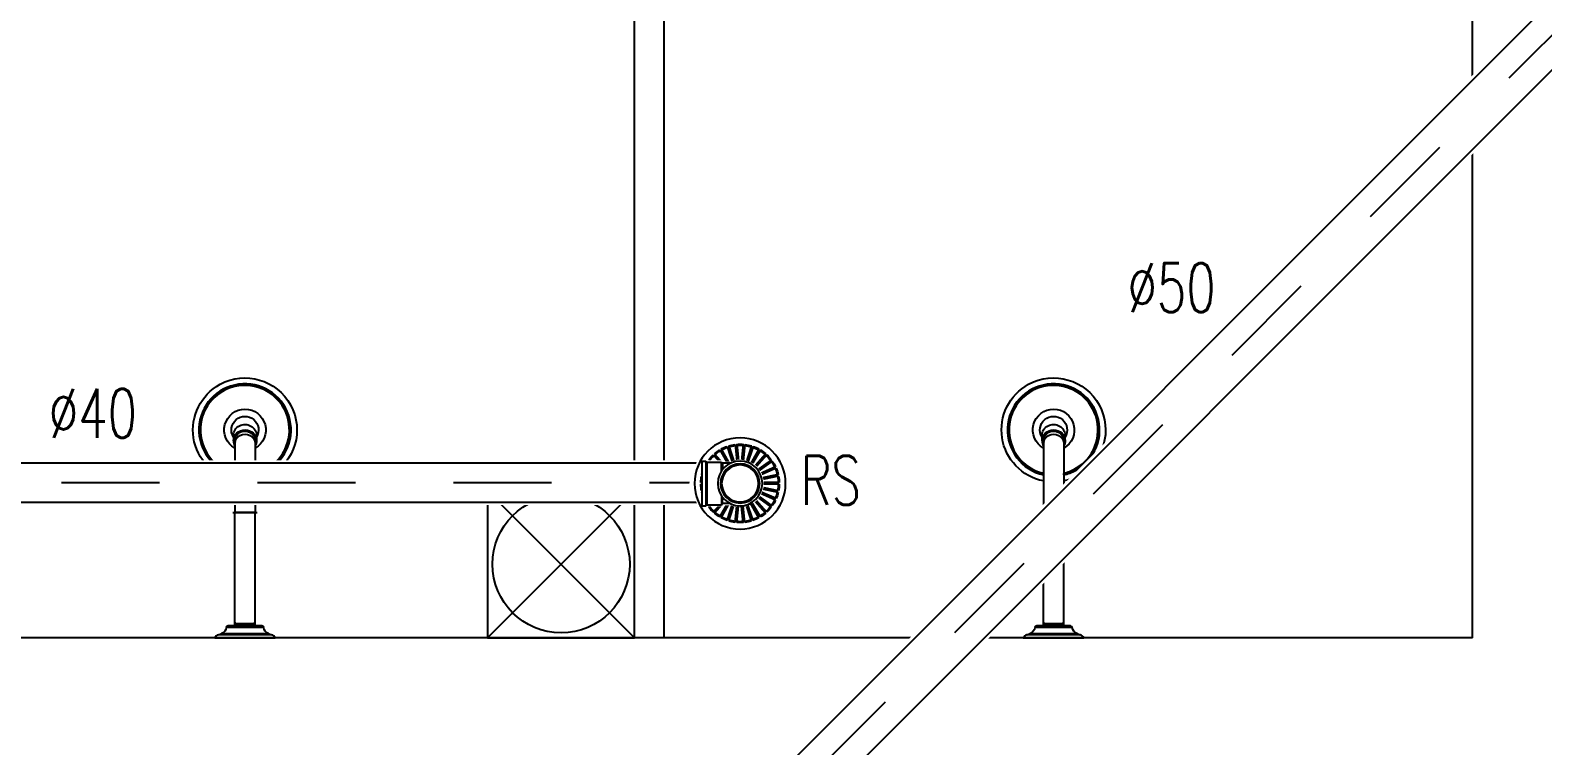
# Model space of a CAD drawing. Header units: inches. Extents: x 542787 to 543192, y 9574025 to 9574373.
# Drawn here: x 542829.23 to 542830.773, y 9574184.125 to 9574184.855 of the extents above; entities that cross this region are included whole.
import ezdxf

# ---------------------------------------------------------------- set-up
doc = ezdxf.new("R2010")
doc.units = ezdxf.units.IN
doc.header["$MEASUREMENT"] = 0
doc.linetypes.add('DASHDOT', pattern=[1, 0.5, -0.25, 0, -0.25])
for name, color, linetype in [('EIXO', 8, 'Continuous'), ('I-ARQ', 8, 'Continuous'), ('I-ESGOTO', 6, 'Continuous'), ('I-NORMO_INST', 4, 'Continuous'), ('TINTERNO', 8, 'Continuous')]:
    doc.layers.add(name, color=color, linetype=linetype)
doc.styles.add('125', font='ROMANS.SHX', dxfattribs={"width": 0.7, "height": 0.25})

# ---------------------------------------------------------------- blocks, each defined once
blk = doc.blocks.new('*U158')
at = {"color": 2}
blk.add_wipeout([(0.0201, 0.0201), (1.4558, -1.4155), (1.4155, -1.4558), (-0.0201, -0.0201)], dxfattribs=at)
for p, q in [((0.0177, 0.0177), (1.4533, -1.418)), ((-0.0177, -0.0177), (1.418, -1.4533))]:
    blk.add_line(p, q)
at = {"layer": 'EIXO', "linetype": 'DASHDOT', "ltscale": 0.01}
blk.add_line((0, 0), (1.4356, -1.4356), dxfattribs=at)
blk = doc.blocks.new('*U160')
at = {"color": 2}
blk.add_wipeout([(0, 0.0228), (1.4504, 0.0228), (1.4504, -0.0228), (0, -0.0228)], dxfattribs=at)
for p, q in [((0, 0.02), (1.4504, 0.02)), ((0, -0.02), (1.4504, -0.02))]:
    blk.add_line(p, q)
at = {"layer": 'EIXO', "linetype": 'DASHDOT', "ltscale": 0.01}
blk.add_line((0, 0), (1.4504, 0), dxfattribs=at)
blk = doc.blocks.new('RSRR')
at = {"color": 8}
for p, q in [((-0.0207, 0.0342), (-0.0107, 0.0169)), ((-0.0193, 0.0351), (-0.0093, 0.0177)), ((-0.0132, 0.0378), (-0.007, 0.0187)), ((-0.0115, 0.0383), (-0.0054, 0.0193)), ((-0.005, 0.0397), (-0.0029, 0.0198)), ((-0.0033, 0.0399), (-0.0012, 0.02)), ((0.0033, 0.0399), (0.0012, 0.02)), ((0.005, 0.0397), (0.0029, 0.0198)), ((0.0116, 0.0383), (0.0054, 0.0193)), ((0.0132, 0.0378), (0.007, 0.0187)), ((0.0193, 0.0351), (0.0093, 0.0177)), ((0.0207, 0.0342), (0.0107, 0.0169)), ((-0.0369, 0.0155), (-0.0186, 0.0074)), ((-0.0362, 0.017), (-0.0179, 0.0089)), ((-0.0329, 0.0228), (-0.0167, 0.0111)), ((-0.0319, 0.0242), (-0.0157, 0.0124)), ((-0.0274, 0.0292), (-0.014, 0.0143)), ((-0.0261, 0.0303), (-0.0127, 0.0154)), ((0.0261, 0.0303), (0.0127, 0.0154)), ((0.0274, 0.0292), (0.014, 0.0143)), ((0.0319, 0.0242), (0.0157, 0.0124)), ((0.0329, 0.0228), (0.0167, 0.0111)), ((0.0362, 0.017), (0.0179, 0.0089)), ((0.0369, 0.0155), (0.0186, 0.0074)), ((-0.04, 0.0009), (-0.02, 0.0009)), ((-0.0393, 0.0075), (-0.0197, 0.0033)), ((-0.0389, 0.0091), (-0.0194, 0.005)), ((0.0389, 0.0091), (0.0194, 0.005)), ((0.0393, 0.0075), (0.0197, 0.0033)), ((0.04, 0.0009), (0.02, 0.0009)), ((-0.04, -0.0009), (-0.02, -0.0009)), ((-0.0393, -0.0075), (-0.0197, -0.0033)), ((-0.0389, -0.0091), (-0.0194, -0.005)), ((-0.0369, -0.0155), (-0.0186, -0.0074)), ((-0.0362, -0.017), (-0.0179, -0.0089)), ((-0.0329, -0.0228), (-0.0167, -0.0111)), ((-0.0319, -0.0242), (-0.0157, -0.0124)), ((-0.0274, -0.0292), (-0.014, -0.0143)), ((-0.0261, -0.0303), (-0.0127, -0.0154)), ((0.0261, -0.0303), (0.0127, -0.0154)), ((0.0274, -0.0292), (0.014, -0.0143)), ((0.0319, -0.0242), (0.0157, -0.0124)), ((0.0329, -0.0228), (0.0167, -0.0111)), ((0.0362, -0.017), (0.0179, -0.0089)), ((0.0369, -0.0155), (0.0186, -0.0074)), ((0.0389, -0.0091), (0.0194, -0.005)), ((0.0393, -0.0075), (0.0197, -0.0033)), ((0.04, -0.0009), (0.02, -0.0009)), ((-0.0207, -0.0342), (-0.0107, -0.0169)), ((-0.0193, -0.0351), (-0.0093, -0.0177)), ((-0.0132, -0.0378), (-0.007, -0.0187)), ((-0.0116, -0.0383), (-0.0054, -0.0193)), ((-0.005, -0.0397), (-0.0029, -0.0198)), ((-0.0033, -0.0399), (-0.0012, -0.02)), ((0.0033, -0.0399), (0.0012, -0.02)), ((0.005, -0.0397), (0.0029, -0.0198)), ((0.0115, -0.0383), (0.0054, -0.0193)), ((0.0132, -0.0378), (0.007, -0.0187)), ((0.0193, -0.0351), (0.0093, -0.0177)), ((0.0207, -0.0342), (0.0107, -0.0169))]:
    blk.add_line(p, q, dxfattribs=at)
blk.add_circle((0, 0), 0.0465)
for radius, start, end in [(0.04, 121.2176, 130.7824), (0.039, 121.2489, 130.7511), (0.04, 109.2176, 118.7824), (0.039, 109.2489, 118.7511), (0.04, 97.2176, 106.7824), (0.039, 97.2489, 106.7511), (0.04, 85.2176, 94.7824), (0.039, 85.2489, 94.7511), (0.039, 73.2489, 82.7511), (0.04, 73.2176, 82.7824), (0.039, 61.2489, 70.7511), (0.04, 61.2176, 70.7824), (0.039, 49.2489, 58.7511), (0.04, 49.2176, 58.7824), (0.04, 157.2176, 166.7824), (0.04, 145.2176, 154.7824), (0.039, 145.2489, 154.7511), (0.04, 133.2176, 142.7824), (0.039, 133.2489, 142.7511), (0.021, 122.3197, 129.6803), (0.02, 122.4358, 129.5642), (0.021, 110.3197, 117.6803), (0.02, 110.4358, 117.5642), (0.021, 98.3197, 105.6803), (0.02, 98.4358, 105.5642), (0.021, 86.3197, 93.6803), (0.02, 86.4358, 93.5642), (0.02, 74.4358, 81.5642), (0.021, 74.3197, 81.6803), (0.02, 62.4358, 69.5642), (0.021, 62.3197, 69.6803), (0.02, 50.4358, 57.5642), (0.021, 50.3197, 57.6803), (0.039, 37.2489, 46.7511), (0.04, 37.2176, 46.7824), (0.039, 25.2489, 34.7511), (0.04, 25.2176, 34.7824), (0.04, 13.2176, 22.7824), (0.04, 169.2176, 178.7824), (0.039, 169.2489, 178.7511), (0.039, 157.2489, 166.7511), (0.021, 170.3197, 177.6803), (0.021, 158.3197, 165.6803), (0.02, 170.4358, 177.5642), (0.02, 158.4358, 165.5642), (0.021, 146.3197, 153.6803), (0.02, 146.4358, 153.5642), (0.021, 134.3197, 141.6803), (0.02, 134.4358, 141.5642), (0.02, 38.4358, 45.5642), (0.021, 38.3197, 45.6803), (0.02, 26.4358, 33.5642), (0.021, 26.3197, 33.6803), (0.02, 14.4358, 21.5642), (0.021, 14.3197, 21.6803), (0.02, 2.4358, 9.5642), (0.021, 2.3197, 9.6803), (0.039, 13.2489, 22.7511), (0.039, 1.2489, 10.7511), (0.04, 1.2176, 10.7824), (0.04, 181.2176, 190.7824), (0.039, 181.2489, 190.7511), (0.04, 193.2176, 202.7824), (0.039, 193.2489, 202.7511), (0.021, 182.3197, 189.6803), (0.021, 194.3197, 201.6803), (0.02, 182.4358, 189.5642), (0.02, 194.4358, 201.5642), (0.021, 206.3197, 213.6803), (0.02, 206.4358, 213.5642), (0.021, 218.3197, 225.6803), (0.02, 218.4358, 225.5642), (0.02, 230.4358, 237.5642), (0.02, 302.4358, 309.5642), (0.02, 314.4358, 321.5642), (0.021, 314.3197, 321.6803), (0.02, 326.4358, 333.5642), (0.021, 326.3197, 333.6803), (0.02, 338.4358, 345.5642), (0.021, 338.3197, 345.6803), (0.02, 350.4358, 357.5642), (0.021, 350.3197, 357.6803), (0.039, 337.2489, 346.7511), (0.04, 337.2176, 346.7824), (0.039, 349.2489, 358.7511), (0.04, 349.2176, 358.7824), (0.04, 205.2176, 214.7824), (0.039, 205.2489, 214.7511), (0.04, 217.2176, 226.7824), (0.039, 217.2489, 226.7511), (0.04, 229.2176, 238.7824), (0.039, 229.2489, 238.7511), (0.021, 230.3197, 237.6803), (0.021, 242.3197, 249.6803), (0.02, 242.4358, 249.5642), (0.021, 254.3197, 261.6803), (0.02, 254.4358, 261.5642), (0.021, 266.3197, 273.6803), (0.02, 266.4358, 273.5642), (0.02, 278.4358, 285.5642), (0.021, 278.3197, 285.6803), (0.02, 290.4358, 297.5642), (0.021, 290.3197, 297.6803), (0.021, 302.3197, 309.6803), (0.039, 301.2489, 310.7511), (0.04, 301.2176, 310.7824), (0.039, 313.2489, 322.7511), (0.04, 313.2176, 322.7824), (0.039, 325.2489, 334.7511), (0.04, 325.2176, 334.7824), (0.04, 241.2176, 250.7824), (0.039, 241.2489, 250.7511), (0.04, 253.2176, 262.7824), (0.039, 253.2489, 262.7511), (0.04, 265.2176, 274.7824), (0.039, 265.2489, 274.7511), (0.039, 277.2489, 286.7511), (0.04, 277.2176, 286.7824), (0.039, 289.2489, 298.7511), (0.04, 289.2176, 298.7824)]:
    blk.add_arc((0, 0), radius, start, end, dxfattribs=at)
at = {"color": 2}
blk.add_wipeout([(-0.0001, 0.0526), (0.0395, 0.0351), (0.0529, -0.003), (0.0331, -0.0412), (-0.001, -0.0514), (-0.0391, -0.0359), (-0.0517, -0.0027), (-0.0406, 0.0369)], dxfattribs=at)
at = {"color": 8}
for p, q in [((-0.0207, 0.0342), (-0.0107, 0.0169)), ((-0.0193, 0.0351), (-0.0093, 0.0177)), ((-0.0132, 0.0378), (-0.007, 0.0187)), ((-0.0115, 0.0383), (-0.0054, 0.0193)), ((-0.005, 0.0397), (-0.0029, 0.0198)), ((-0.0033, 0.0399), (-0.0012, 0.02)), ((0.0033, 0.0399), (0.0012, 0.02)), ((0.005, 0.0397), (0.0029, 0.0198)), ((0.0116, 0.0383), (0.0054, 0.0193)), ((0.0132, 0.0378), (0.007, 0.0187)), ((0.0193, 0.0351), (0.0093, 0.0177)), ((0.0207, 0.0342), (0.0107, 0.0169)), ((-0.0369, 0.0155), (-0.0186, 0.0074)), ((-0.0362, 0.017), (-0.0179, 0.0089)), ((-0.0329, 0.0228), (-0.0167, 0.0111)), ((-0.0319, 0.0242), (-0.0157, 0.0124)), ((-0.0274, 0.0292), (-0.014, 0.0143)), ((-0.0261, 0.0303), (-0.0127, 0.0154)), ((0.0261, 0.0303), (0.0127, 0.0154)), ((0.0274, 0.0292), (0.014, 0.0143)), ((0.0319, 0.0242), (0.0157, 0.0124)), ((0.0329, 0.0228), (0.0167, 0.0111)), ((0.0362, 0.017), (0.0179, 0.0089)), ((0.0369, 0.0155), (0.0186, 0.0074)), ((-0.04, 0.0009), (-0.02, 0.0009)), ((-0.0393, 0.0075), (-0.0197, 0.0033)), ((-0.0389, 0.0091), (-0.0194, 0.005)), ((0.0389, 0.0091), (0.0194, 0.005)), ((0.0393, 0.0075), (0.0197, 0.0033)), ((0.04, 0.0009), (0.02, 0.0009)), ((-0.04, -0.0009), (-0.02, -0.0009)), ((-0.0393, -0.0075), (-0.0197, -0.0033)), ((-0.0389, -0.0091), (-0.0194, -0.005)), ((-0.0369, -0.0155), (-0.0186, -0.0074)), ((-0.0362, -0.017), (-0.0179, -0.0089)), ((-0.0329, -0.0228), (-0.0167, -0.0111)), ((-0.0319, -0.0242), (-0.0157, -0.0124)), ((-0.0274, -0.0292), (-0.014, -0.0143)), ((-0.0261, -0.0303), (-0.0127, -0.0154)), ((0.0261, -0.0303), (0.0127, -0.0154)), ((0.0274, -0.0292), (0.014, -0.0143)), ((0.0319, -0.0242), (0.0157, -0.0124)), ((0.0329, -0.0228), (0.0167, -0.0111)), ((0.0362, -0.017), (0.0179, -0.0089)), ((0.0369, -0.0155), (0.0186, -0.0074)), ((0.0389, -0.0091), (0.0194, -0.005)), ((0.0393, -0.0075), (0.0197, -0.0033)), ((0.04, -0.0009), (0.02, -0.0009)), ((-0.0207, -0.0342), (-0.0107, -0.0169)), ((-0.0193, -0.0351), (-0.0093, -0.0177)), ((-0.0132, -0.0378), (-0.007, -0.0187)), ((-0.0116, -0.0383), (-0.0054, -0.0193)), ((-0.005, -0.0397), (-0.0029, -0.0198)), ((-0.0033, -0.0399), (-0.0012, -0.02)), ((0.0033, -0.0399), (0.0012, -0.02)), ((0.005, -0.0397), (0.0029, -0.0198)), ((0.0115, -0.0383), (0.0054, -0.0193)), ((0.0132, -0.0378), (0.007, -0.0187)), ((0.0193, -0.0351), (0.0093, -0.0177)), ((0.0207, -0.0342), (0.0107, -0.0169))]:
    blk.add_line(p, q, dxfattribs=at)
blk.add_circle((0, 0), 0.0465)
for radius, start, end in [(0.04, 121.2176, 130.7824), (0.039, 121.2489, 130.7511), (0.04, 109.2176, 118.7824), (0.039, 109.2489, 118.7511), (0.04, 97.2176, 106.7824), (0.039, 97.2489, 106.7511), (0.04, 85.2176, 94.7824), (0.039, 85.2489, 94.7511), (0.039, 73.2489, 82.7511), (0.04, 73.2176, 82.7824), (0.039, 61.2489, 70.7511), (0.04, 61.2176, 70.7824), (0.039, 49.2489, 58.7511), (0.04, 49.2176, 58.7824), (0.04, 157.2176, 166.7824), (0.04, 145.2176, 154.7824), (0.039, 145.2489, 154.7511), (0.04, 133.2176, 142.7824), (0.039, 133.2489, 142.7511), (0.021, 122.3197, 129.6803), (0.02, 122.4358, 129.5642), (0.021, 110.3197, 117.6803), (0.02, 110.4358, 117.5642), (0.021, 98.3197, 105.6803), (0.02, 98.4358, 105.5642), (0.021, 86.3197, 93.6803), (0.02, 86.4358, 93.5642), (0.02, 74.4358, 81.5642), (0.021, 74.3197, 81.6803), (0.02, 62.4358, 69.5642), (0.021, 62.3197, 69.6803), (0.02, 50.4358, 57.5642), (0.021, 50.3197, 57.6803), (0.039, 37.2489, 46.7511), (0.04, 37.2176, 46.7824), (0.039, 25.2489, 34.7511), (0.04, 25.2176, 34.7824), (0.04, 13.2176, 22.7824), (0.04, 169.2176, 178.7824), (0.039, 169.2489, 178.7511), (0.039, 157.2489, 166.7511), (0.021, 170.3197, 177.6803), (0.021, 158.3197, 165.6803), (0.02, 170.4358, 177.5642), (0.02, 158.4358, 165.5642), (0.021, 146.3197, 153.6803), (0.02, 146.4358, 153.5642), (0.021, 134.3197, 141.6803), (0.02, 134.4358, 141.5642), (0.02, 38.4358, 45.5642), (0.021, 38.3197, 45.6803), (0.02, 26.4358, 33.5642), (0.021, 26.3197, 33.6803), (0.02, 14.4358, 21.5642), (0.021, 14.3197, 21.6803), (0.02, 2.4358, 9.5642), (0.021, 2.3197, 9.6803), (0.039, 13.2489, 22.7511), (0.039, 1.2489, 10.7511), (0.04, 1.2176, 10.7824), (0.04, 181.2176, 190.7824), (0.039, 181.2489, 190.7511), (0.04, 193.2176, 202.7824), (0.039, 193.2489, 202.7511), (0.021, 182.3197, 189.6803), (0.021, 194.3197, 201.6803), (0.02, 182.4358, 189.5642), (0.02, 194.4358, 201.5642), (0.021, 206.3197, 213.6803), (0.02, 206.4358, 213.5642), (0.021, 218.3197, 225.6803), (0.02, 218.4358, 225.5642), (0.02, 230.4358, 237.5642), (0.02, 302.4358, 309.5642), (0.02, 314.4358, 321.5642), (0.021, 314.3197, 321.6803), (0.02, 326.4358, 333.5642), (0.021, 326.3197, 333.6803), (0.02, 338.4358, 345.5642), (0.021, 338.3197, 345.6803), (0.02, 350.4358, 357.5642), (0.021, 350.3197, 357.6803), (0.039, 337.2489, 346.7511), (0.04, 337.2176, 346.7824), (0.039, 349.2489, 358.7511), (0.04, 349.2176, 358.7824), (0.04, 205.2176, 214.7824), (0.039, 205.2489, 214.7511), (0.04, 217.2176, 226.7824), (0.039, 217.2489, 226.7511), (0.04, 229.2176, 238.7824), (0.039, 229.2489, 238.7511), (0.021, 230.3197, 237.6803), (0.021, 242.3197, 249.6803), (0.02, 242.4358, 249.5642), (0.021, 254.3197, 261.6803), (0.02, 254.4358, 261.5642), (0.021, 266.3197, 273.6803), (0.02, 266.4358, 273.5642), (0.02, 278.4358, 285.5642), (0.021, 278.3197, 285.6803), (0.02, 290.4358, 297.5642), (0.021, 290.3197, 297.6803), (0.021, 302.3197, 309.6803), (0.039, 301.2489, 310.7511), (0.04, 301.2176, 310.7824), (0.039, 313.2489, 322.7511), (0.04, 313.2176, 322.7824), (0.039, 325.2489, 334.7511), (0.04, 325.2176, 334.7824), (0.04, 241.2176, 250.7824), (0.039, 241.2489, 250.7511), (0.04, 253.2176, 262.7824), (0.039, 253.2489, 262.7511), (0.04, 265.2176, 274.7824), (0.039, 265.2489, 274.7511), (0.039, 277.2489, 286.7511), (0.04, 277.2176, 286.7824), (0.039, 289.2489, 298.7511), (0.04, 289.2176, 298.7824)]:
    blk.add_arc((0, 0), radius, start, end, dxfattribs=at)
blk = doc.blocks.new('J9040')
at = {"color": 2}
blk.add_wipeout([(0.0171, 0.0222), (0.0183, 0.0234), (0.0333, 0.0234), (0.0343, 0.0244), (0.039, 0.0244), (0.039, -0.0244), (0.0343, -0.0244), (0.0333, -0.0234), (0.0183, -0.0234), (0.0171, -0.0222), (0.0101, -0.0222), (0.0049, -0.0239), (-0.0057, -0.0237), (-0.0159, -0.0185), (-0.0209, -0.0126), (-0.024, -0.0041), (-0.0242, 0.0027), (-0.0222, 0.01), (-0.0174, 0.0171), (-0.0132, 0.0205), (-0.0048, 0.0239), (0.0022, 0.0243), (0.0101, 0.0222)], dxfattribs=at)
for p, q in [((0.0098, 0.0206), (0.0178, 0.0206)), ((0.019, 0.0218), (0.0178, 0.0206)), ((0.0178, 0.0206), (0.0178, 0.0143)), ((0.019, 0.0126), (0.019, 0.0218)), ((0.034, 0.0218), (0.019, 0.0218)), ((0.035, 0.0228), (0.034, 0.0218)), ((0.039, 0.0228), (0.035, 0.0228)), ((0.035, 0.0228), (0.035, -0.0228)), ((0.039, 0.0228), (0.039, -0.0228)), ((0.0178, -0.0206), (0.0178, -0.0143)), ((0.019, -0.0126), (0.019, -0.0218)), ((0.0098, -0.0206), (0.0178, -0.0206)), ((0.019, -0.0218), (0.0178, -0.0206)), ((0.034, -0.0218), (0.019, -0.0218)), ((0.035, -0.0228), (0.034, -0.0218)), ((0.039, -0.0228), (0.035, -0.0228))]:
    blk.add_line(p, q)
for radius in [0.0228, 0.02]:
    blk.add_circle((0, 0), radius)
at = {"layer": 'TINTERNO'}
blk.add_line((0.034, 0.0218), (0.034, -0.0218), dxfattribs=at)
blk.add_circle((0, 0), 0.0188, dxfattribs=at)

msp = doc.modelspace()

# ---------------------------------------------------------------- linework, layer by layer
at = {"layer": 'I-ARQ'}
for p, q in [((542830.7015, 9574184.2351), (542830.7015, 9574185.6351)), ((542829.8465, 9574184.2351), (542829.8465, 9574185.5951)), ((542829.8765, 9574184.2351), (542829.8765, 9574185.5951)), ((542829.6965, 9574184.3851), (542829.6965, 9574184.2351)), ((542829.8465, 9574184.3851), (542829.6965, 9574184.3851)), ((542829.8465, 9574184.3851), (542829.6965, 9574184.2351)), ((542829.8465, 9574184.2351), (542829.6965, 9574184.3851)), ((542829.8465, 9574184.2351), (542829.8465, 9574184.3851)), ((542830.7015, 9574184.2351), (542828.2265, 9574184.2351)), ((542829.6965, 9574184.2351), (542829.8465, 9574184.2351))]:
    msp.add_line(p, q, dxfattribs=at)
for points in [[(542829.4386, 9574184.395, -0.700978), (542829.4235, 9574184.4936, -1), (542829.4744, 9574184.4005, -0.07613), (542829.4593, 9574184.395)], [(542829.4593, 9574184.4012, 0.06962), (542829.4715, 9574184.4058, 5.480122), (542829.4386, 9574184.4012)], [(542830.2636, 9574184.395, -0.700978), (542830.2485, 9574184.4936, -1), (542830.2994, 9574184.4005, -0.07613), (542830.2843, 9574184.395)], [(542830.2843, 9574184.4012, 0.06962), (542830.2965, 9574184.4058, 5.480122), (542830.2636, 9574184.4012)], [(542829.4386, 9574184.4286, -3.836175), (542829.4593, 9574184.4286)], [(542829.4372, 9574184.4397, -1.802734), (542829.4607, 9574184.4397)], [(542830.2636, 9574184.4286, -3.836175), (542830.2843, 9574184.4286)], [(542830.2622, 9574184.4397, -1.802734), (542830.2857, 9574184.4397)], [(542829.4299, 9574184.2454, -0.280777), (542829.425, 9574184.2393)], [(542829.4681, 9574184.2454, 0.377188), (542829.4661, 9574184.2471), (542829.4319, 9574184.2471, 0.377188), (542829.4299, 9574184.2454)], [(542829.4729, 9574184.2393, -0.280777), (542829.4681, 9574184.2454)], [(542830.2549, 9574184.2454, -0.280777), (542830.25, 9574184.2393)], [(542830.2931, 9574184.2454, 0.377188), (542830.2911, 9574184.2471), (542830.2569, 9574184.2471, 0.377188), (542830.2549, 9574184.2454)], [(542830.2979, 9574184.2393, -0.280777), (542830.2931, 9574184.2454)]]:
    msp.add_lwpolyline(points, format="xyb", dxfattribs=at)
at = {"layer": 'I-ARQ', "ltscale": 0.06322}
for points in [[(542829.4593, 9574184.4012), (542829.4593, 9574184.4026, 0.067971), (542829.4709, 9574184.407, 5.429636), (542829.4386, 9574184.4026)], [(542829.4593, 9574184.4286), (542829.4593, 9574184.4029, 0.067551), (542829.4707, 9574184.4073, 5.416932), (542829.4386, 9574184.4029)], [(542830.2843, 9574184.4012), (542830.2843, 9574184.4026, 0.067971), (542830.2959, 9574184.407, 5.429636), (542830.2636, 9574184.4026)], [(542830.2843, 9574184.4286), (542830.2843, 9574184.4029, 0.067551), (542830.2957, 9574184.4073, 5.416932), (542830.2636, 9574184.4029)]]:
    msp.add_lwpolyline(points, format="xyb", dxfattribs=at)
at = {"layer": 'I-ARQ', "ltscale": 0.067122}
for points in [[(542829.4372, 9574184.4415), (542829.4372, 9574184.436, 0.128945), (542829.4386, 9574184.4308)], [(542830.2622, 9574184.4415), (542830.2622, 9574184.436, 0.128945), (542830.2636, 9574184.4308)]]:
    msp.add_lwpolyline(points, format="xyb", dxfattribs=at)
at = {"layer": 'I-ARQ', "ltscale": 0.067121}
for points in [[(542829.4607, 9574184.4397), (542829.4607, 9574184.4415)], [(542829.4607, 9574184.4361), (542829.4607, 9574184.4397)], [(542830.2857, 9574184.4397), (542830.2857, 9574184.4415)], [(542830.2857, 9574184.4361), (542830.2857, 9574184.4397)]]:
    msp.add_lwpolyline(points, dxfattribs=at)
at = {"layer": 'I-ARQ', "ltscale": 0.06322}
for points in [[(542829.4386, 9574184.438), (542829.4386, 9574184.4286)], [(542829.4386, 9574184.4286), (542829.4386, 9574184.395)], [(542829.4593, 9574184.438), (542829.4593, 9574184.4286)], [(542830.2636, 9574184.438), (542830.2636, 9574184.4286)], [(542830.2636, 9574184.4286), (542830.2636, 9574184.395)], [(542830.2843, 9574184.438), (542830.2843, 9574184.4286)], [(542829.4386, 9574184.395), (542829.4386, 9574184.3627)], [(542829.4593, 9574184.4012), (542829.4593, 9574184.395)], [(542829.4593, 9574184.395), (542829.4593, 9574184.3627)], [(542830.2636, 9574184.395), (542830.2636, 9574184.3627)], [(542830.2843, 9574184.4012), (542830.2843, 9574184.395)], [(542830.2843, 9574184.395), (542830.2843, 9574184.3627)]]:
    msp.add_lwpolyline(points, dxfattribs=at)
at = {"layer": 'I-ARQ', "linetype": 'DASHDOT', "ltscale": 0.30975}
for points in [[(542829.4366, 9574184.3627), (542829.4614, 9574184.3627)], [(542830.2616, 9574184.3627), (542830.2864, 9574184.3627)]]:
    msp.add_lwpolyline(points, dxfattribs=at)
at = {"layer": 'I-ARQ'}
for points in [[(542829.4386, 9574184.2471), (542829.4386, 9574184.3627)], [(542829.4593, 9574184.2471), (542829.4593, 9574184.3627)], [(542830.2636, 9574184.2471), (542830.2636, 9574184.3627)], [(542830.2843, 9574184.2471), (542830.2843, 9574184.3627)]]:
    msp.add_lwpolyline(points, dxfattribs=at)
at = {"layer": 'I-ARQ', "ltscale": 0.258125}
for points in [[(542829.4593, 9574184.3627), (542829.4386, 9574184.3627)], [(542830.2843, 9574184.3627), (542830.2636, 9574184.3627)]]:
    msp.add_lwpolyline(points, dxfattribs=at)
at = {"layer": 'I-ARQ'}
for points in [[(542829.4761, 9574184.2381), (542829.4218, 9574184.2381), (542829.425, 9574184.2393), (542829.4729, 9574184.2393)], [(542830.3011, 9574184.2381), (542830.2468, 9574184.2381), (542830.25, 9574184.2393), (542830.2979, 9574184.2393)]]:
    msp.add_lwpolyline(points, close=True, dxfattribs=at)
at = {"layer": 'I-ARQ', "ltscale": 0.352288}
for points in [[(542829.4681, 9574184.2454), (542829.4299, 9574184.2454)], [(542830.2931, 9574184.2454), (542830.2549, 9574184.2454)]]:
    msp.add_lwpolyline(points, dxfattribs=at)
at = {"layer": 'I-ARQ', "ltscale": 0.029062}
for points in [[(542829.4397, 9574184.2471), (542829.4397, 9574184.2494), (542829.4386, 9574184.2512)], [(542829.4583, 9574184.2471), (542829.4583, 9574184.2494)], [(542830.2647, 9574184.2471), (542830.2647, 9574184.2494), (542830.2636, 9574184.2512)], [(542830.2833, 9574184.2471), (542830.2833, 9574184.2494)]]:
    msp.add_lwpolyline(points, dxfattribs=at)
at = {"layer": 'I-ARQ', "ltscale": 0.242325}
for points in [[(542829.4593, 9574184.2494), (542829.4386, 9574184.2494)], [(542830.2843, 9574184.2494), (542830.2636, 9574184.2494)]]:
    msp.add_lwpolyline(points, dxfattribs=at)
at = {"layer": 'I-ARQ', "ltscale": 0.218093}
for points in [[(542829.4583, 9574184.2494), (542829.4408, 9574184.2494)], [(542830.2833, 9574184.2494), (542830.2658, 9574184.2494)]]:
    msp.add_lwpolyline(points, dxfattribs=at)
at = {"layer": 'I-ARQ', "ltscale": 0.025813}
for points in [[(542829.4583, 9574184.2494), (542829.4593, 9574184.2512)], [(542830.2833, 9574184.2494), (542830.2843, 9574184.2512)]]:
    msp.add_lwpolyline(points, dxfattribs=at)
at = {"layer": 'I-ARQ', "ltscale": 0.200747}
for points in [[(542829.4218, 9574184.2381, 0.164371), (542829.4181, 9574184.2351), (542829.4799, 9574184.2351, 0.164371), (542829.4761, 9574184.2381)], [(542830.2468, 9574184.2381, 0.164371), (542830.2431, 9574184.2351), (542830.3049, 9574184.2351, 0.164371), (542830.3011, 9574184.2381)]]:
    msp.add_lwpolyline(points, format="xyb", dxfattribs=at)
at = {"layer": 'I-ARQ'}
msp.add_circle((542829.7715, 9574184.3101), 0.07, dxfattribs=at)
at = {"layer": 'I-ARQ', "extrusion": (0, 0, -1)}
for centre, major_axis, ratio, start_param, end_param in [((542829.449, 9574184.436), (-0.0113, 0), 0.939693, -0.408591, 3.550184), ((542829.449, 9574184.436), (-0.0112, 0), 0.939693, -0.387458, 3.529051), ((542829.449, 9574184.4415), (-0.0118, 0), 0.939693, -0.000029, 1.070796), ((542829.449, 9574184.4361), (0.0118, 0), 0.939692, 3.141597, 6.283189), ((542829.449, 9574184.4361), (-0.0105, 0), 0.939693, -0.000029, 1.070796), ((542829.449, 9574184.433), (-0.0103, 0), 0.939693, 0, 3.141593), ((542829.449, 9574184.4415), (-0.0118, 0), 0.939693, 1.070796, 3.141564), ((542829.449, 9574184.4361), (-0.0105, 0), 0.939693, 1.070796, 3.141564), ((542830.274, 9574184.436), (-0.0113, 0), 0.939693, -0.408591, 3.550184), ((542830.274, 9574184.436), (-0.0112, 0), 0.939693, -0.387458, 3.529051), ((542830.274, 9574184.4415), (-0.0118, 0), 0.939693, -0.000029, 1.070796), ((542830.274, 9574184.4361), (0.0118, 0), 0.939692, 3.141597, 6.283189), ((542830.274, 9574184.4361), (-0.0105, 0), 0.939693, -0.000029, 1.070796), ((542830.274, 9574184.433), (-0.0103, 0), 0.939693, 0, 3.141593), ((542830.274, 9574184.4415), (-0.0118, 0), 0.939693, 1.070796, 3.141564), ((542830.274, 9574184.4361), (-0.0105, 0), 0.939693, 1.070796, 3.141564), ((542829.449, 9574184.4361), (-0.0105, 0), 0.939693, -0.199439, -0.000029), ((542829.449, 9574184.4366), (-0.00722, 0.00722), 1, -0.973099, -0.812083), ((542829.449, 9574184.4366), (-0.00722, 0.00722), 1, 2.382882, 2.5439), ((542829.449, 9574184.4361), (-0.0118, 0), 0.942388, 3.140774, 3.638398), ((542829.449, 9574184.4361), (-0.0105, 0), 0.939693, 3.141564, 3.341037), ((542830.274, 9574184.4361), (-0.0105, 0), 0.939693, -0.199439, -0.000029), ((542830.274, 9574184.4366), (-0.00722, 0.00722), 1, -0.973099, -0.812083), ((542830.274, 9574184.4366), (-0.00722, 0.00722), 1, 2.382882, 2.5439), ((542830.274, 9574184.4361), (-0.0118, 0), 0.942388, 3.140774, 3.638398), ((542830.274, 9574184.4361), (-0.0105, 0), 0.939693, 3.141564, 3.341037)]:
    msp.add_ellipse(centre, major_axis=major_axis, ratio=ratio, start_param=start_param, end_param=end_param, dxfattribs=at)

# ---------------------------------------------------------------- texts
at = {"layer": 'I-NORMO_INST', "style": '125', "width": 0.7}
msp.add_text('%%C40', height=0.05, dxfattribs=at).set_placement((542829.2488, 9574184.4391))

# ---------------------------------------------------------------- next in the draw order: block references
at = {"layer": 'I-ESGOTO', "xscale": -1}
msp.add_blockref('*U158', (542831.2335, 9574185.3007), dxfattribs=at)

# ---------------------------------------------------------------- next in the draw order: block references
at = {"layer": 'I-ESGOTO', "xscale": -1, "rotation": 180}
msp.add_blockref('*U160', (542828.4616, 9574184.3934), dxfattribs=at)

# ---------------------------------------------------------------- next in the draw order: texts
at = {"layer": 'I-NORMO_INST', "style": '125', "width": 0.7}
for s, p in [('%%C50', (542830.3494, 9574184.5672)), ('RS', (542830.0158, 9574184.3708))]:
    msp.add_text(s, height=0.05, dxfattribs=at).set_placement(p)

# ---------------------------------------------------------------- next in the draw order: block references
at = {"layer": 'I-ESGOTO', "xscale": -1}
msp.add_blockref('RSRR', (542829.9541, 9574184.3925), dxfattribs=at)

# ---------------------------------------------------------------- next in the draw order: block references
msp.add_blockref('J9040', (542829.9541, 9574184.3925), dxfattribs=at)

doc.saveas('drawing.dxf')
